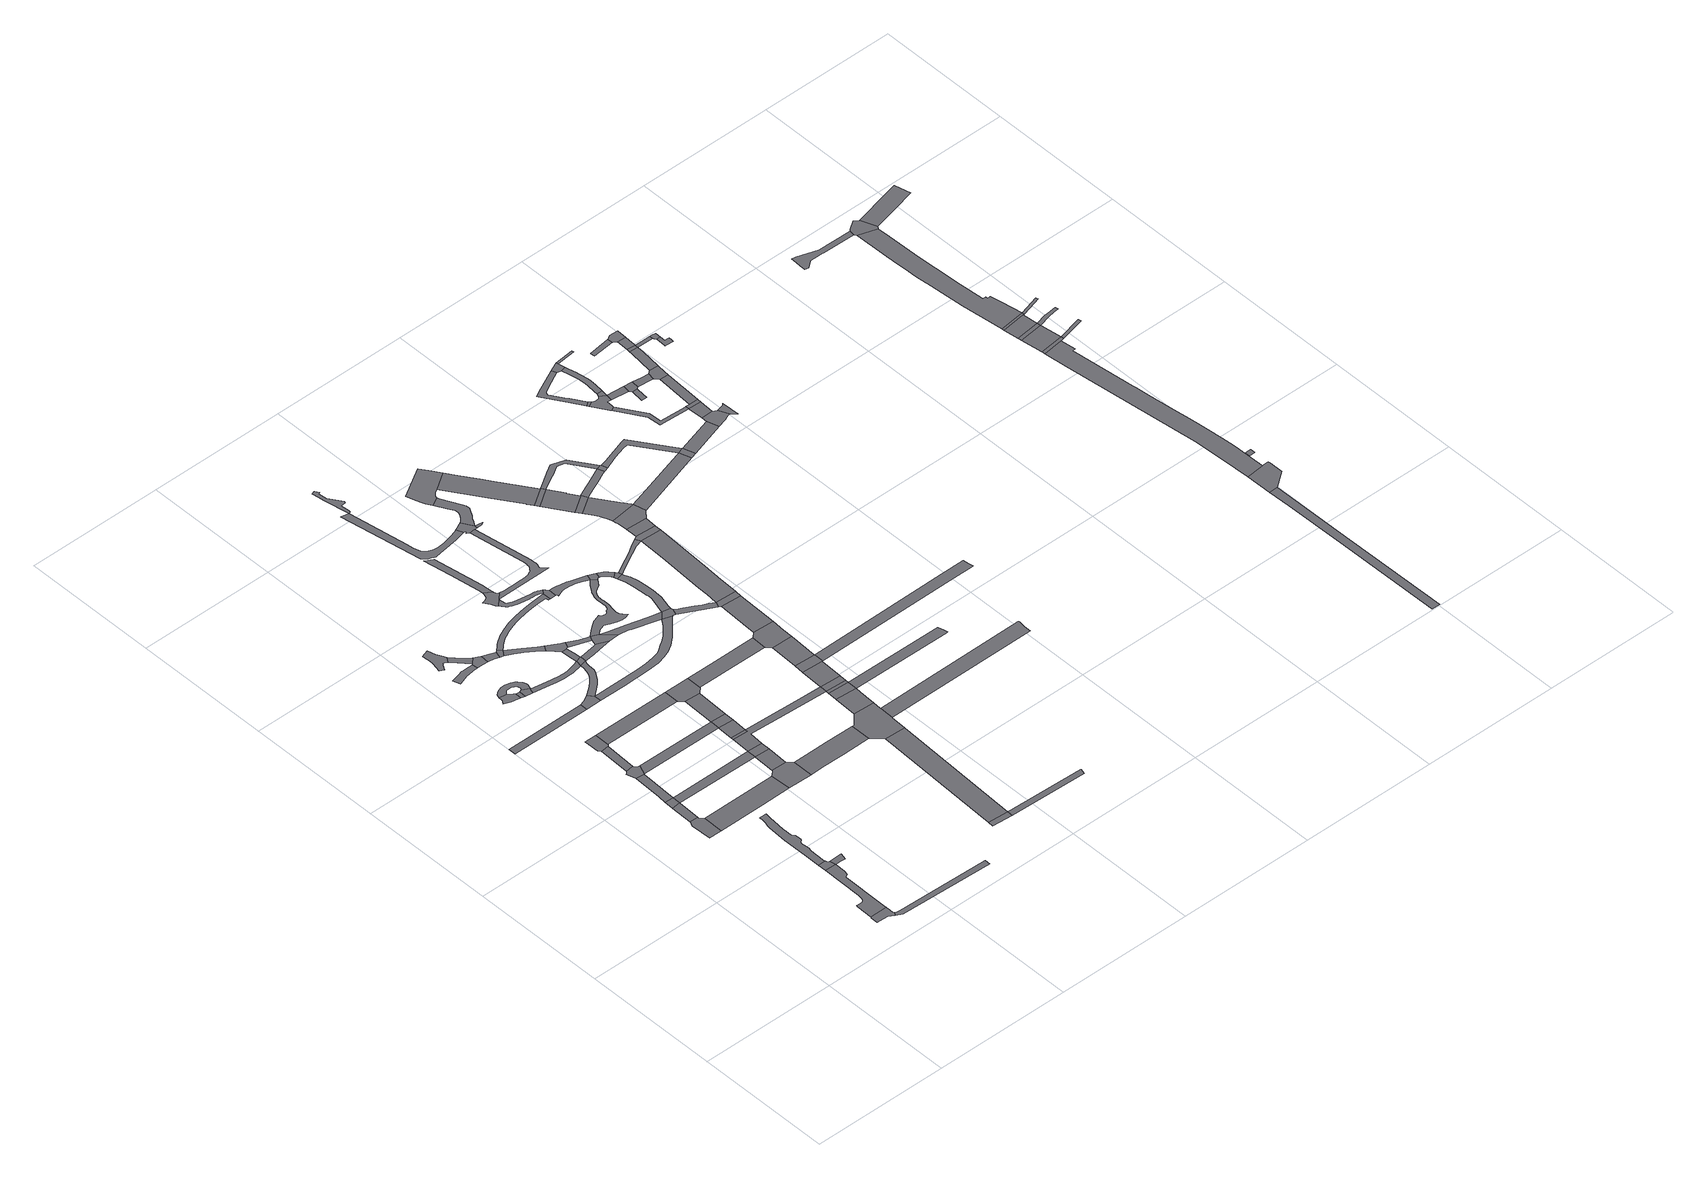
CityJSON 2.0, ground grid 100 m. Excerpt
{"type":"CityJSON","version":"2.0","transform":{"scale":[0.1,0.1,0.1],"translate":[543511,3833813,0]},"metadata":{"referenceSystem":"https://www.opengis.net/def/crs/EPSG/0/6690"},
"CityObjects":{
"road1":{"type":"Road","geometry":[{"type":"MultiSurface","lod":"1","boundaries":[[[0,1,2,3,4,5,6,7,8]]]}]},
"road2":{"type":"Road","attributes":{"RoadStructureAttribute.sectionType":"1"},"geometry":[{"type":"MultiSurface","lod":"1","boundaries":[[[9,10,11,12,13,14,15,16,17,18,0,8,19,20,21,22,23,24]]]}]},
"road3":{"type":"Road","geometry":[{"type":"MultiSurface","lod":"1","boundaries":[[[25,26,27,28,29,30,31,32,33,34,35]]]}]},
"road4":{"type":"Road","attributes":{"RoadStructureAttribute.sectionType":"1"},"geometry":[{"type":"MultiSurface","lod":"1","boundaries":[[[36,37,25,35]]]}]},
"road5":{"type":"Road","geometry":[{"type":"MultiSurface","lod":"1","boundaries":[[[38,37,36,39]]]}]},
"road6":{"type":"Road","geometry":[{"type":"MultiSurface","lod":"1","boundaries":[[[40,9,24,41,42,43]]]}]},
"road7":{"type":"Road","attributes":{"RoadStructureAttribute.sectionType":"1"},"geometry":[{"type":"MultiSurface","lod":"1","boundaries":[[[44,45,38,39,46]]]}]},
"road8":{"type":"Road","geometry":[{"type":"MultiSurface","lod":"1","boundaries":[[[47,48,49,41,24]]]}]},
"road9":{"type":"Road","attributes":{"RoadStructureAttribute.sectionType":"1"},"geometry":[{"type":"MultiSurface","lod":"1","boundaries":[[[50,51,52,53,54,55,56,57,58,59,60,61,62,63,64,65,66,67,68,69,70,71,72,73,40,43]]]}]},
"road10":{"type":"Road","geometry":[{"type":"MultiSurface","lod":"1","boundaries":[[[74,75,76,77,78,79,80,81,44,46,82,83]]]}]},
"road11":{"type":"Road","attributes":{"RoadStructureAttribute.sectionType":"1"},"geometry":[{"type":"MultiSurface","lod":"1","boundaries":[[[84,85,78,77]]]}]},
"road12":{"type":"Road","attributes":{"RoadStructureAttribute.sectionType":"1"},"geometry":[{"type":"MultiSurface","lod":"1","boundaries":[[[86,87,88,89,90,5,4]]]}]},
"road13":{"type":"Road","attributes":{"RoadStructureAttribute.sectionType":"1"},"geometry":[{"type":"MultiSurface","lod":"1","boundaries":[[[91,92,93,94,95]]]}]},
"road14":{"type":"Road","geometry":[{"type":"MultiSurface","lod":"1","boundaries":[[[96,97,98,85,84,99,100,101]]]}]},
"road15":{"type":"Road","attributes":{"RoadStructureAttribute.sectionType":"1"},"geometry":[{"type":"MultiSurface","lod":"1","boundaries":[[[31,30,102,103,104]]]}]},
"road16":{"type":"Road","geometry":[{"type":"MultiSurface","lod":"1","boundaries":[[[105,106,107,108,109,110,111,112,113,114,115,116,117,118]]]}]},
"road17":{"type":"Road","attributes":{"RoadStructureAttribute.sectionType":"1"},"geometry":[{"type":"MultiSurface","lod":"1","boundaries":[[[39,36,119,120]]]}]},
"road18":{"type":"Road","attributes":{"RoadStructureAttribute.sectionType":"1"},"geometry":[{"type":"MultiSurface","lod":"1","boundaries":[[[121,122,123,124,125,126,127,128,129,130,131,132,133]]]}]},
"road19":{"type":"Road","attributes":{"RoadStructureAttribute.sectionType":"1"},"geometry":[{"type":"MultiSurface","lod":"1","boundaries":[[[134,113,112,135,136]]]}]},
"road20":{"type":"Road","attributes":{"RoadStructureAttribute.sectionType":"1"},"geometry":[{"type":"MultiSurface","lod":"1","boundaries":[[[137,138,139,140,141,142,143,144,145,146,147,148,149,105,118,150,151,152,153,154,155,156,157,158,159,160]]]}]},
"road21":{"type":"Road","geometry":[{"type":"MultiSurface","lod":"1","boundaries":[[[161,162,163,164,165,166,167,168,169,170,171,172,173,174,175,176,177,178,179]]]}]},
"road22":{"type":"Road","geometry":[{"type":"MultiSurface","lod":"1","boundaries":[[[159,136,135,180,181,160]]]}]},
"road23":{"type":"Road","attributes":{"RoadStructureAttribute.sectionType":"1"},"geometry":[{"type":"MultiSurface","lod":"1","boundaries":[[[83,82,182,183]]]}]},
"road24":{"type":"Road","attributes":{"RoadStructureAttribute.sectionType":"1"},"geometry":[{"type":"MultiSurface","lod":"1","boundaries":[[[184,185,186,179,178,187,188,189,190,191,192]]]}]},
"road25":{"type":"Road","geometry":[{"type":"MultiSurface","lod":"1","boundaries":[[[192,191,193,133,132,194,195,196]]]}]},
"road26":{"type":"Road","geometry":[{"type":"MultiSurface","lod":"1","boundaries":[[[197,198,95,94,199,200]]]}]},
"road27":{"type":"Road","attributes":{"RoadStructureAttribute.sectionType":"1"},"geometry":[{"type":"MultiSurface","lod":"1","boundaries":[[[101,100,201,202]]]}]},
"road28":{"type":"Road","attributes":{"RoadStructureAttribute.sectionType":"1"},"geometry":[{"type":"MultiSurface","lod":"1","boundaries":[[[203,196,195,204,205,206]]]}]},
"road29":{"type":"Road","geometry":[{"type":"MultiSurface","lod":"1","boundaries":[[[207,208,209,104,103,210,211,212,213,214]]]}]},
"road30":{"type":"Road","attributes":{"RoadStructureAttribute.sectionType":"1"},"geometry":[{"type":"MultiSurface","lod":"1","boundaries":[[[215,216,217,218,219,220,221,181,180,222,223,224,225,226,227,228,229]]]}]},
"road31":{"type":"Road","geometry":[{"type":"MultiSurface","lod":"1","boundaries":[[[230,206,205,231,232]]]}]},
"road32":{"type":"Road","attributes":{"RoadStructureAttribute.sectionType":"1"},"geometry":[{"type":"MultiSurface","lod":"1","boundaries":[[[119,233,207,214,234]]]}]},
"road33":{"type":"Road","geometry":[{"type":"MultiSurface","lod":"1","boundaries":[[[120,119,234,235]]]}]},
"road34":{"type":"Road","attributes":{"RoadStructureAttribute.sectionType":"1"},"geometry":[{"type":"MultiSurface","lod":"1","boundaries":[[[236,237,238,239,240,241,242,243,244,228,245,246,247,248,249,250,197,200]]]}]},
"road35":{"type":"Road","attributes":{"RoadStructureAttribute.sectionType":"1"},"geometry":[{"type":"MultiSurface","lod":"1","boundaries":[[[251,252,232,231,253,254,255,256,257,258]]]}]},
"road36":{"type":"Road","geometry":[{"type":"MultiSurface","lod":"1","boundaries":[[[259,260,261,262]]]}]},
"road37":{"type":"Road","attributes":{"RoadStructureAttribute.sectionType":"1"},"geometry":[{"type":"MultiSurface","lod":"1","boundaries":[[[182,263,259,262,264]]]}]},
"road38":{"type":"Road","geometry":[{"type":"MultiSurface","lod":"1","boundaries":[[[183,182,264,265]]]}]},
"road39":{"type":"Road","geometry":[{"type":"MultiSurface","lod":"1","boundaries":[[[266,229,228,244]]]}]},
"road40":{"type":"Road","attributes":{"RoadStructureAttribute.sectionType":"1"},"geometry":[{"type":"MultiSurface","lod":"1","boundaries":[[[267,268,269,270,271,229,266]]]}]},
"road41":{"type":"Road","attributes":{"RoadStructureAttribute.sectionType":"1"},"geometry":[{"type":"MultiSurface","lod":"1","boundaries":[[[272,273,183,265,274]]]}]},
"road42":{"type":"Road","geometry":[{"type":"MultiSurface","lod":"1","boundaries":[[[275,258,257,276,270,269,277,278,279]]]}]},
"road43":{"type":"Road","geometry":[{"type":"MultiSurface","lod":"1","boundaries":[[[280,281,282,283]]]}]},
"road44":{"type":"Road","attributes":{"RoadStructureAttribute.sectionType":"1"},"geometry":[{"type":"MultiSurface","lod":"1","boundaries":[[[284,285,211,210,286,287,288,289]]]}]},
"road45":{"type":"Road","geometry":[{"type":"MultiSurface","lod":"1","boundaries":[[[202,201,290,291,272,274,292,293,294,295]]]}]},
"road46":{"type":"Road","attributes":{"RoadStructureAttribute.sectionType":"1"},"geometry":[{"type":"MultiSurface","lod":"1","boundaries":[[[296,297,298,299,300,301,302,303,304,305,306,307,308,309,310,311,230,232,312,313,314,315,316,317,318,319,320,321,322,323,324,325,326,327,328,329]]]}]},
"road47":{"type":"Road","attributes":{"RoadStructureAttribute.sectionType":"1"},"geometry":[{"type":"MultiSurface","lod":"1","boundaries":[[[330,331,332,333,266,244,334,335,336]]]}]},
"road48":{"type":"Road","attributes":{"RoadStructureAttribute.sectionType":"1"},"geometry":[{"type":"MultiSurface","lod":"1","boundaries":[[[337,338,279,278,339,340]]]}]},
"road49":{"type":"Road","attributes":{"RoadStructureAttribute.sectionType":"1"},"geometry":[{"type":"MultiSurface","lod":"1","boundaries":[[[341,262,261,260,342,120,235,343,344,345,346]]]}]},
"road50":{"type":"Road","attributes":{"RoadStructureAttribute.sectionType":"1"},"geometry":[{"type":"MultiSurface","lod":"1","boundaries":[[[347,348,349,350,351,352,353,354,355,356,357,358,200,199,359,360,361,362,363,364,365,366,367,368,369]]]}]},
"road51":{"type":"Road","geometry":[{"type":"MultiSurface","lod":"1","boundaries":[[[370,371,372,373,374,375,376,377,378,379,380,381,382,383,384,385,386,387]]]}]},
"road52":{"type":"Road","attributes":{"RoadStructureAttribute.sectionType":"1"},"geometry":[{"type":"MultiSurface","lod":"1","boundaries":[[[388,280,283,389]]]}]},
"road53":{"type":"Road","geometry":[{"type":"MultiSurface","lod":"1","boundaries":[[[340,339,390,330,336,391,392]]]}]},
"road54":{"type":"Road","attributes":{"RoadStructureAttribute.sectionType":"1"},"geometry":[{"type":"MultiSurface","lod":"1","boundaries":[[[393,394,395,396,397,398,399,400,401,402,370,387]]]}]},
"road55":{"type":"Road","attributes":{"RoadStructureAttribute.sectionType":"1"},"geometry":[{"type":"MultiSurface","lod":"1","boundaries":[[[403,404,405,406,407,408,409,410,411,412,413,414,415,416,417,380,379,418,419,420,421,422,423,424,425,426,427,428,429,430,431,432,296,433]]]}]},
"road56":{"type":"Road","geometry":[{"type":"MultiSurface","lod":"1","boundaries":[[[434,435,436,433,296,329,437,438]]]}]},
"road57":{"type":"Road","geometry":[{"type":"MultiSurface","lod":"1","boundaries":[[[439,440,289,288,441,388,389,442,443,444,445,446]]]}]},
"road58":{"type":"Road","attributes":{"RoadStructureAttribute.sectionType":"1"},"geometry":[{"type":"MultiSurface","lod":"1","boundaries":[[[447,448,449,450,283,282]]]}]},
"road59":{"type":"Road","attributes":{"RoadStructureAttribute.sectionType":"1"},"geometry":[{"type":"MultiSurface","lod":"1","boundaries":[[[451,452,453,454,455,392,391,456,457,458,459,347,460]]]}]},
"road60":{"type":"Road","attributes":{"RoadStructureAttribute.sectionType":"1"},"geometry":[{"type":"MultiSurface","lod":"1","boundaries":[[[461,295,294,462,463,464,465]]]}]},
"road61":{"type":"Road","attributes":{"RoadStructureAttribute.sectionType":"1"},"geometry":[{"type":"MultiSurface","lod":"1","boundaries":[[[466,467,468,469,470,471,472,473,474,475,476,477,478,479,480,481,482,483,484,485,486,487,488,489,490,491,492,493,494,495,496,497,498,499,500,501,502,503,504,505,506,340,392,507,508,509,510,511,512,513,514,515,516,517,518,519,520,521,522,523,524,525,526,527,528,529,530,531,532,533,534,535,536,537]]]}]},
"road62":{"type":"Road","geometry":[{"type":"MultiSurface","lod":"1","boundaries":[[[538,539,540,541,542,543,544,545,546,547,548,549,550,551]]]}]},
"road63":{"type":"Road","attributes":{"RoadStructureAttribute.sectionType":"1"},"geometry":[{"type":"MultiSurface","lod":"1","boundaries":[[[552,553,554,555,556,557,558,559,560,561,562,563,542,564,565,566,567,568,569,570,571,572,573,574]]]}]},
"road64":{"type":"Road","attributes":{"RoadStructureAttribute.sectionType":"1"},"geometry":[{"type":"MultiSurface","lod":"1","boundaries":[[[575,576,577,578,579,580,581,582,583,584,585,586,587,588,589,590,591,592,593,594,595,596,597,598,599,600,601,602,603,381,380]]]}]},
"road65":{"type":"Road","attributes":{"RoadStructureAttribute.sectionType":"1"},"geometry":[{"type":"MultiSurface","lod":"1","boundaries":[[[604,439,446,605,606,607]]]}]},
"road66":{"type":"Road","attributes":{"RoadStructureAttribute.sectionType":"1"},"geometry":[{"type":"MultiSurface","lod":"1","boundaries":[[[608,609,610,611,612,613,614,615,438,437,616,617,618,619,620,621,622,623,624,625,626,627,628,466,629]]]}]},
"road67":{"type":"Road","geometry":[{"type":"MultiSurface","lod":"1","boundaries":[[[630,604,607,631]]]}]},
"road68":{"type":"Road","attributes":{"RoadStructureAttribute.sectionType":"1"},"geometry":[{"type":"MultiSurface","lod":"1","boundaries":[[[345,630,631,632,633]]]}]},
"road69":{"type":"Road","geometry":[{"type":"MultiSurface","lod":"1","boundaries":[[[346,345,633,634]]]}]},
"road70":{"type":"Road","geometry":[{"type":"MultiSurface","lod":"1","boundaries":[[[460,347,369,635,636,637,638,639]]]}]},
"road71":{"type":"Road","attributes":{"RoadStructureAttribute.sectionType":"1"},"geometry":[{"type":"MultiSurface","lod":"1","boundaries":[[[640,346,634,641]]]}]},
"road72":{"type":"Road","geometry":[{"type":"MultiSurface","lod":"1","boundaries":[[[642,643,644,574,573,645,646,584,583,647,648]]]}]},
"road73":{"type":"Road","geometry":[{"type":"MultiSurface","lod":"1","boundaries":[[[649,640,641,650,651]]]}]},
"road74":{"type":"Road","geometry":[{"type":"MultiSurface","lod":"1","boundaries":[[[652,653,629,466,537,654,655,656,657]]]}]},
"road75":{"type":"Road","attributes":{"RoadStructureAttribute.sectionType":"1"},"geometry":[{"type":"MultiSurface","lod":"1","boundaries":[[[658,659,660,661,662,663,664,665,666,667,668,669,670,671,460,639]]]}]},
"road76":{"type":"Road","attributes":{"RoadStructureAttribute.sectionType":"1"},"geometry":[{"type":"MultiSurface","lod":"1","boundaries":[[[672,649,651,673,674,675]]]}]},
"road77":{"type":"Road","geometry":[{"type":"MultiSurface","lod":"1","boundaries":[[[676,677,648,647]]]}]},
"road78":{"type":"Road","attributes":{"RoadStructureAttribute.sectionType":"1"},"geometry":[{"type":"MultiSurface","lod":"1","boundaries":[[[678,679,680,681,682,683,684,657,656,685,686,687,688,689,690,691,692]]]}]},
"road79":{"type":"Road","attributes":{"RoadStructureAttribute.sectionType":"1"},"geometry":[{"type":"MultiSurface","lod":"1","boundaries":[[[693,694,695,696,697,638,637,698,699]]]}]},
"road80":{"type":"Road","attributes":{"RoadStructureAttribute.sectionType":"1"},"geometry":[{"type":"MultiSurface","lod":"1","boundaries":[[[700,701,702,703,704,705,706,707,708,709,710,711,712,713,714,715,716,717,642,648]]]}]},
"road81":{"type":"Road","geometry":[{"type":"MultiSurface","lod":"1","boundaries":[[[718,692,691,666,665,719]]]}]},
"road82":{"type":"Road","geometry":[{"type":"MultiSurface","lod":"1","boundaries":[[[720,721,465,464,672,675,722,723]]]}]},
"road83":{"type":"Road","geometry":[{"type":"MultiSurface","lod":"1","boundaries":[[[724,725,726,727,728,710,709,729,730,731,732,733,734,735]]]}]},
"road84":{"type":"Road","attributes":{"RoadStructureAttribute.sectionType":"1"},"geometry":[{"type":"MultiSurface","lod":"1","boundaries":[[[736,737,720,723,738]]]}]},
"road85":{"type":"Road","geometry":[{"type":"MultiSurface","lod":"1","boundaries":[[[699,698,736,738,739]]]}]},
"road86":{"type":"Road","attributes":{"RoadStructureAttribute.sectionType":"1"},"geometry":[{"type":"MultiSurface","lod":"1","boundaries":[[[740,741,742,743,744,719,665,745,746,747,748,749]]]}]},
"road87":{"type":"Road","attributes":{"RoadStructureAttribute.sectionType":"1"},"geometry":[{"type":"MultiSurface","lod":"1","boundaries":[[[750,751,752,753,631,607]]]}]},
"road88":{"type":"Road","attributes":{"RoadStructureAttribute.sectionType":"1"},"geometry":[{"type":"MultiSurface","lod":"1","boundaries":[[[754,755,756,757,758,733,732,759,760,761,762,763]]]}]},
"road89":{"type":"Road","attributes":{"RoadStructureAttribute.sectionType":"1"},"geometry":[{"type":"MultiSurface","lod":"1","boundaries":[[[749,764,765,766,699,739,767,768,769,770,771]]]}]},
"road90":{"type":"Road","attributes":{"RoadStructureAttribute.sectionType":"1"},"geometry":[{"type":"MultiSurface","lod":"1","boundaries":[[[772,773,774,775,776,444,443]]]}]},
"road91":{"type":"Road","geometry":[{"type":"MultiSurface","lod":"1","boundaries":[[[777,778,763,762,779,780]]]}]},
"road92":{"type":"Road","attributes":{"RoadStructureAttribute.sectionType":"1"},"geometry":[{"type":"MultiSurface","lod":"1","boundaries":[[[781,782,783,784,785,780,779,786,787]]]}]},
"road93":{"type":"Road","geometry":[{"type":"MultiSurface","lod":"1","boundaries":[[[788,740,749,771,789]]]}]},
"road94":{"type":"Road","geometry":[{"type":"MultiSurface","lod":"1","boundaries":[[[790,787,786,791,792]]]}]},
"road95":{"type":"Road","attributes":{"RoadStructureAttribute.sectionType":"1"},"geometry":[{"type":"MultiSurface","lod":"1","boundaries":[[[793,788,789,794]]]}]},
"road96":{"type":"Road","attributes":{"RoadStructureAttribute.sectionType":"1"},"geometry":[{"type":"MultiSurface","lod":"1","boundaries":[[[795,796,797,798,792,791,799,800,801,802,803,804,805]]]}]},
"road97":{"type":"Road","geometry":[{"type":"MultiSurface","lod":"1","boundaries":[[[805,804,806,807,808,793,794,809,810]]]}]},
"road98":{"type":"Road","attributes":{"RoadStructureAttribute.sectionType":"1"},"geometry":[{"type":"MultiSurface","lod":"1","boundaries":[[[811,812,813,814,815,816,651,650]]]}]},
"road99":{"type":"Road","attributes":{"RoadStructureAttribute.sectionType":"1"},"geometry":[{"type":"MultiSurface","lod":"1","boundaries":[[[817,818,819,820,821,777,780,822,823,824,825,826,827,828]]]}]},
"road100":{"type":"Road","attributes":{"RoadStructureAttribute.sectionType":"1"},"geometry":[{"type":"MultiSurface","lod":"1","boundaries":[[[827,829,830,831,790,792,832,833,834,835,836]]]}]},
"road101":{"type":"Road","geometry":[{"type":"MultiSurface","lod":"1","boundaries":[[[828,827,836,837,838]]]}]},
"road102":{"type":"Road","attributes":{"RoadStructureAttribute.sectionType":"1"},"geometry":[{"type":"MultiSurface","lod":"1","boundaries":[[[839,840,841,805,810,842]]]}]},
"road103":{"type":"Road","attributes":{"RoadStructureAttribute.sectionType":"1"},"geometry":[{"type":"MultiSurface","lod":"1","boundaries":[[[843,844,845,846,847,838,837,848,849,850,851,852,853,854,839,855]]]}]},
"road104":{"type":"Road","geometry":[{"type":"MultiSurface","lod":"1","boundaries":[[[855,839,842,856,857]]]}]},
"road105":{"type":"Road","attributes":{"RoadStructureAttribute.sectionType":"1"},"geometry":[{"type":"MultiSurface","lod":"1","boundaries":[[[858,859,860,861,862,863,864,865,866,867,868,869,870,871,872,873,874,875,876]]]}]},
"road106":{"type":"Road","attributes":{"RoadStructureAttribute.sectionType":"1"},"geometry":[{"type":"MultiSurface","lod":"1","boundaries":[[[877,867,866,878,879]]]}]},
"road107":{"type":"Road","geometry":[{"type":"MultiSurface","lod":"1","boundaries":[[[880,881,882,883,884,885,886,879,878,887,888,889,890,891,892,893,894]]]}]},
"road108":{"type":"Road","attributes":{"RoadStructureAttribute.sectionType":"1"},"geometry":[{"type":"MultiSurface","lod":"1","boundaries":[[[895,857,856,896]]]}]},
"road109":{"type":"Road","geometry":[{"type":"MultiSurface","lod":"1","boundaries":[[[897,898,880,894]]]}]},
"road110":{"type":"Road","attributes":{"RoadStructureAttribute.sectionType":"1"},"geometry":[{"type":"MultiSurface","lod":"1","boundaries":[[[899,900,901,889,888,902,903,904,905]]]}]},
"road111":{"type":"Road","attributes":{"RoadStructureAttribute.sectionType":"1"},"geometry":[{"type":"MultiSurface","lod":"1","boundaries":[[[906,907,908,909,910,911,912,913,914,915,916,917,918,919,920,921,922,923,924,925,926,927,928,929,898,897]]]}]},
"road112":{"type":"Road","attributes":{"RoadStructureAttribute.sectionType":"1"},"geometry":[{"type":"MultiSurface","lod":"1","boundaries":[[[894,893,930,931]]]}]},
"road113":{"type":"Road","geometry":[{"type":"MultiSurface","lod":"1","boundaries":[[[932,933,858,876,934,935,918,917,936]]]}]},
"road114":{"type":"Road","geometry":[{"type":"MultiSurface","lod":"1","boundaries":[[[937,938,939,940,941,942,943]]]}]},
"road115":{"type":"Road","geometry":[{"type":"MultiSurface","lod":"1","boundaries":[[[931,930,943,942,944,945]]]}]},
"road116":{"type":"Road","geometry":[{"type":"MultiSurface","lod":"1","boundaries":[[[946,947,948,932,936]]]}]},
"road117":{"type":"Road","geometry":[{"type":"MultiSurface","lod":"1","boundaries":[[[949,950,951,895,896,952,953,954,955,956]]]}]},
"road118":{"type":"Road","attributes":{"RoadStructureAttribute.sectionType":"1"},"geometry":[{"type":"MultiSurface","lod":"1","boundaries":[[[904,951,950,957]]]}]},
"road119":{"type":"Road","geometry":[{"type":"MultiSurface","lod":"1","boundaries":[[[905,904,957,958,959]]]}]},
"road120":{"type":"Road","attributes":{"RoadStructureAttribute.sectionType":"1"},"geometry":[{"type":"MultiSurface","lod":"1","boundaries":[[[960,945,944,961,962]]]}]},
"road121":{"type":"Road","geometry":[{"type":"MultiSurface","lod":"1","boundaries":[[[963,964,965,966,967,968,969,970,956,955]]]}]},
"road122":{"type":"Road","attributes":{"RoadStructureAttribute.sectionType":"1"},"geometry":[{"type":"MultiSurface","lod":"1","boundaries":[[[971,972,959,958,973]]]}]},
"road123":{"type":"Road","geometry":[{"type":"MultiSurface","lod":"1","boundaries":[[[974,962,961,975,976,971,973,977,978]]]}]},
"road124":{"type":"Road","geometry":[{"type":"MultiSurface","lod":"1","boundaries":[[[979,980,981,982,983]]]}]},
"road125":{"type":"Road","attributes":{"RoadStructureAttribute.sectionType":"1"},"geometry":[{"type":"MultiSurface","lod":"1","boundaries":[[[984,985,974,978,986,987]]]}]},
"road126":{"type":"Road","geometry":[{"type":"MultiSurface","lod":"1","boundaries":[[[988,984,987,989]]]}]},
"road127":{"type":"Road","attributes":{"RoadStructureAttribute.sectionType":"1"},"geometry":[{"type":"MultiSurface","lod":"1","boundaries":[[[990,988,989,991,992]]]}]},
"road128":{"type":"Road","geometry":[{"type":"MultiSurface","lod":"1","boundaries":[[[993,994,995,979,983,996,997,990,992,998]]]}]},
"road129":{"type":"Road","attributes":{"RoadStructureAttribute.sectionType":"1"},"geometry":[{"type":"MultiSurface","lod":"1","boundaries":[[[989,987,999,1000]]]}]},
"road130":{"type":"Road","geometry":[{"type":"MultiSurface","lod":"1","boundaries":[[[1000,999,1001,1002,1003,1004,1005,1006]]]}]},
"road131":{"type":"Road","geometry":[{"type":"MultiSurface","lod":"1","boundaries":[[[1003,1007,1008,1009,1010,1011,1012,1013,1004]]]}]},
"road132":{"type":"Road","attributes":{"RoadStructureAttribute.sectionType":"1"},"geometry":[{"type":"MultiSurface","lod":"1","boundaries":[[[1014,1015,1016,1017,1018,1019,1020]]]}]},
"road133":{"type":"Road","geometry":[{"type":"MultiSurface","lod":"1","boundaries":[[[1021,1022,1023,1024,1025,1026,1016,1015]]]}]},
"road134":{"type":"Road","geometry":[{"type":"MultiSurface","lod":"1","boundaries":[[[1027,1028,1029,1030,1031]]]}]},
"road135":{"type":"Road","attributes":{"RoadStructureAttribute.sectionType":"1"},"geometry":[{"type":"MultiSurface","lod":"1","boundaries":[[[1032,1033,1034,1035,1036,1037,1038,1039,1040,1041,1042,1026,1025,1043,1044,1045,1046,1047,1048,1049]]]}]},
"road136":{"type":"Road","geometry":[{"type":"MultiSurface","lod":"1","boundaries":[[[1050,1051,1039,1038,1052]]]}]},
"road137":{"type":"Road","attributes":{"RoadStructureAttribute.sectionType":"1"},"geometry":[{"type":"MultiSurface","lod":"1","boundaries":[[[1053,1054,1051,1050]]]}]},
"road138":{"type":"Road","geometry":[{"type":"MultiSurface","lod":"1","boundaries":[[[1055,1056,1054,1053]]]}]},
"road139":{"type":"Road","attributes":{"RoadStructureAttribute.sectionType":"1"},"geometry":[{"type":"MultiSurface","lod":"1","boundaries":[[[1057,1058,1059,1060,1061,1062,1063,1064,1065,1066,1067,1068,1069,1070,1071]]]}]},
"road140":{"type":"Road","attributes":{"RoadStructureAttribute.sectionType":"1"},"geometry":[{"type":"MultiSurface","lod":"1","boundaries":[[[1072,1073,1056,1055]]]}]},
"road141":{"type":"Road","geometry":[{"type":"MultiSurface","lod":"1","boundaries":[[[1074,1075,1073,1072,1076]]]}]},
"road142":{"type":"Road","attributes":{"RoadStructureAttribute.sectionType":"1"},"geometry":[{"type":"MultiSurface","lod":"1","boundaries":[[[1077,1050,1052,1078]]]}]},
"road143":{"type":"Road","attributes":{"RoadStructureAttribute.sectionType":"1"},"geometry":[{"type":"MultiSurface","lod":"1","boundaries":[[[1079,1080,1081,1082,1083,1084,1085,1086,1087,1088,1089,1075,1074,1090,1091,1092,1093,1094,1095,1096,1097,1098,1099,1100]]]}]},
"road144":{"type":"Road","attributes":{"RoadStructureAttribute.sectionType":"1"},"geometry":[{"type":"MultiSurface","lod":"1","boundaries":[[[1101,1102,1103,1055,1053,1104,1105,1106,1107]]]}]},
"road145":{"type":"Road","attributes":{"RoadStructureAttribute.sectionType":"1"},"geometry":[{"type":"MultiSurface","lod":"1","boundaries":[[[1108,1074,1076,1109,1110]]]}]},
"road146":{"type":"Road","geometry":[{"type":"MultiSurface","lod":"1","boundaries":[[[1111,1112,1113,1071,1070,1114,1079,1100,1115,1116]]]}]},
"road147":{"type":"Road","attributes":{"RoadStructureAttribute.sectionType":"1"},"geometry":[{"type":"MultiSurface","lod":"1","boundaries":[[[1117,1118,1116,1115,1119,1120,1121]]]}]}
},
"vertices":[
[602,278,0],[597,273,0],[596,216,0],[680,214,0],[719,192,0],[732,215,0],[727,227,0],[727,247,0],[726,280,0],
[680,768,0],[677,472,0],[675,449,0],[670,434,0],[663,421,0],[650,409,0],[610,411,0],[608,413,0],[603,406,0],[601,286,0],[726,330,0],[730,641,0],[732,646,0],[753,655,0],[762,692,0],[762,767,0],
[373,1641,0],[371,1636,0],[367,1627,0],[358,1606,0],[361,1456,0],[455,1456,0],[457,1606,0],[449,1614,0],[439,1623,0],[433,1629,0],[433,1639,0],
[439,1809,0],[376,1803,0],
[378,1871,0],[441,1869,0],
[681,833,0],[753,812,0],[741,817,0],[734,833,0],
[393,2146,0],[385,1931,0],[453,2141,0],
[807,768,0],[839,766,0],[849,813,0],
[733,838,0],[735,956,0],[740,986,0],[736,1047,0],[741,1057,0],[754,1067,0],[759,1077,0],[758,1125,0],[740,1137,0],[740,1217,0],[749,1305,0],[751,1337,0],[757,1383,0],[706,1383,0],[706,1359,0],[703,1342,0],[701,1324,0],[696,1312,0],[691,1299,0],[689,1276,0],[687,1249,0],[681,1134,0],[682,987,0],[682,956,0],
[469,2219,0],[464,2222,0],[457,2229,0],[452,2239,0],[395,2231,0],[384,2221,0],[382,2219,0],[375,2213,0],[456,2144,0],[485,2212,0],
[465,2471,0],[405,2466,0],
[763,167,0],[1448,142,0],[1449,183,0],[772,203,0],[747,205,0],
[6,2857,0],[6,2803,0],[309,2802,0],[591,2803,0],[591,2853,0],
[389,2595,0],[389,2485,0],[394,2479,0],[472,2482,0],[474,2485,0],[474,2594,0],
[797,1457,0],[1016,1457,0],[1008,1606,0],
[272,3232,0],[272,3217,0],[273,3211,0],[273,3209,0],[252,3176,0],[301,3160,0],[325,3154,0],[366,3145,0],[368,3193,0],[360,3199,0],[342,3213,0],[337,3218,0],[334,3220,0],[327,3227,0],
[1052,1802,0],[1054,1868,0],
[324,3560,0],[292,3559,0],[267,3559,0],[265,3559,0],[229,3549,0],[192,3541,0],[167,3536,0],[185,3481,0],[257,3509,0],[281,3511,0],[319,3515,0],[355,3518,0],[352,3560,0],
[386,3190,0],[396,3139,0],[398,3188,0],
[473,3184,0],[480,3201,0],[477,3221,0],[477,3223,0],[470,3239,0],[449,3266,0],[438,3273,0],[414,3286,0],[377,3293,0],[355,3293,0],[337,3292,0],[304,3280,0],[282,3262,0],[330,3237,0],[345,3253,0],[368,3255,0],[395,3251,0],[405,3245,0],[412,3241,0],[422,3228,0],[424,3223,0],[427,3213,0],[418,3198,0],[465,3169,0],
[267,3744,0],[249,3781,0],[234,3836,0],[184,3818,0],[184,3788,0],[185,3758,0],[182,3726,0],[176,3693,0],[168,3656,0],[198,3641,0],[206,3657,0],[208,3661,0],[220,3679,0],[222,3681,0],[228,3689,0],[238,3689,0],[248,3686,0],[258,3677,0],[283,3712,0],
[451,3129,0],[460,3164,0],
[1066,2140,0],[1067,2211,0],
[351,3637,0],[335,3656,0],[315,3677,0],[270,3667,0],[298,3633,0],[303,3627,0],[329,3600,0],[359,3568,0],[396,3603,0],
[359,3563,0],[382,3520,0],[437,3518,0],[441,3578,0],
[676,2893,0],[626,2865,0],[706,2803,0],[706,2854,0],
[1041,2483,0],[1041,2593,0],
[484,3564,0],[485,3509,0],[517,3498,0],[532,3544,0],
[1046,1643,0],[1046,1640,0],[1020,1616,0],[1193,1457,0],[1193,1607,0],[1188,1611,0],[1159,1639,0],[1156,1642,0],
[796,3145,0],[753,3134,0],[733,3129,0],[701,3129,0],[663,3131,0],[578,3145,0],[464,3163,0],[571,3110,0],[588,3105,0],[629,3100,0],[674,3096,0],[731,3096,0],[751,3097,0],[828,3112,0],[835,3155,0],
[547,3557,0],[545,3489,0],[572,3530,0],
[1052,1795,0],[1162,1797,0],
[1165,1864,0],
[753,2892,0],[788,2922,0],[817,2955,0],[837,2982,0],[852,3005,0],[862,3028,0],[866,3083,0],[871,3108,0],[878,3123,0],[829,3090,0],[821,3050,0],[812,3022,0],[797,2997,0],[762,2962,0],[723,2929,0],
[750,3412,0],[668,3466,0],[602,3463,0],[638,3441,0],[655,3431,0],[711,3391,0],[761,3352,0],[784,3392,0],
[1061,2026,0],[1060,2005,0],[1171,2001,0],[1172,2021,0],
[1066,2135,0],[1177,2135,0],
[1180,2207,0],
[880,3168,0],
[878,3180,0],[874,3224,0],[869,3280,0],[827,3277,0],[831,3224,0],
[1078,2451,0],[1069,2211,0],[1190,2446,0],
[876,3338,0],[799,3310,0],[869,3285,0],[879,3285,0],[899,3327,0],
[1693,418,0],[1691,378,0],[1841,371,0],[1843,410,0],
[1459,1607,0],[1292,1607,0],[1286,1457,0],[1460,1457,0],[1668,1458,0],[1667,1606,0],
[1047,2478,0],[1074,2454,0],[1194,2450,0],[1222,2478,0],[1227,2484,0],[1227,2592,0],
[1094,3734,0],[1005,3729,0],[968,3725,0],[921,3719,0],[890,3714,0],[830,3701,0],[787,3691,0],[765,3685,0],[733,3675,0],[697,3661,0],[679,3652,0],[654,3639,0],[630,3624,0],[615,3614,0],[586,3592,0],[572,3580,0],[596,3552,0],[609,3563,0],[636,3584,0],[650,3594,0],[672,3607,0],[696,3619,0],[712,3627,0],[745,3640,0],[775,3650,0],[796,3656,0],[838,3666,0],[897,3678,0],[927,3683,0],[972,3689,0],[1007,3692,0],[1079,3696,0],[1081,3674,0],[1094,3674,0],
[1020,3194,0],[1010,3187,0],[978,3184,0],[888,3168,0],[956,3131,0],[1045,3147,0],[1105,3155,0],
[1029,3269,0],[977,3289,0],[1027,3232,0],[1045,3264,0],
[1455,2008,0],[1055,1868,0],[1170,1969,0],[1455,1956,0],[1764,1942,0],[1766,1994,0],
[1466,3086,0],[1445,3053,0],[1434,3036,0],[1397,2998,0],[1370,2968,0],[1332,2937,0],[1303,2920,0],[1265,2892,0],[1248,2882,0],[1198,2869,0],[1133,2860,0],[1058,2855,0],[894,2803,0],[1099,2805,0],[1189,2811,0],[1251,2827,0],[1301,2847,0],[1351,2878,0],[1405,2923,0],[1445,2967,0],[1489,3014,0],[1521,3052,0],[1534,3062,0],
[832,3990,0],[830,3975,0],[825,3959,0],[818,3945,0],[805,3934,0],[793,3929,0],[773,3924,0],[801,3879,0],[810,3852,0],[823,3841,0],[863,3880,0],[905,3921,0],[896,3925,0],[893,3927,0],[888,3932,0],[886,3937,0],[883,3946,0],[882,3953,0],
[1739,1387,0],[1890,1380,0],
[1030,3224,0],[1178,3161,0],[1096,3241,0],
[880,3968,0],[878,3992,0],[877,3999,0],[874,4045,0],[818,4407,0],[798,4417,0],[783,4424,0],[763,4439,0],[795,4239,0],[827,4022,0],
[1106,3769,0],[1093,3775,0],[1086,3777,0],[1080,3779,0],[1068,3782,0],[1055,3785,0],[1049,3786,0],[1002,3792,0],[945,3801,0],[921,3806,0],[910,3808,0],[895,3813,0],[882,3819,0],[878,3822,0],[871,3827,0],[834,3823,0],[840,3815,0],[850,3803,0],[860,3795,0],[867,3791,0],[883,3783,0],[901,3777,0],[914,3774,0],[939,3769,0],[997,3760,0],[1016,3758,0],[1027,3757,0],[1052,3755,0],[1078,3750,0],[1086,3746,0],[1115,3764,0],
[1133,3745,0],[1127,3753,0],[1123,3757,0],[1140,3674,0],[1140,3734,0],
[1752,1679,0],[1682,1606,0],[1676,1449,0],[1896,1501,0],[1899,1501,0],[1902,1608,0],[1902,1615,0],[1905,1672,0],
[2415,351,0],[2421,370,0],[2427,389,0],[2422,389,0],
[1444,3150,0],[1418,3156,0],[1275,3194,0],[1160,3224,0],[1100,3240,0],[1210,3159,0],[1268,3149,0],[1275,3142,0],[1444,3093,0],[1510,3134,0],
[1449,2591,0],[1351,2483,0],[1450,2482,0],[1754,2480,0],[1759,2591,0],
[1387,3635,0],[1365,3611,0],[1354,3599,0],[1347,3589,0],[1333,3570,0],[1323,3554,0],[1318,3547,0],[1312,3534,0],[1308,3524,0],[1302,3504,0],[1297,3481,0],[1296,3470,0],[1296,3458,0],[1298,3434,0],[1298,3412,0],[1297,3401,0],[1294,3386,0],[1290,3377,0],[1286,3374,0],[1282,3370,0],[1272,3366,0],[1267,3359,0],[1265,3356,0],[1261,3352,0],[1254,3348,0],[1250,3347,0],[1246,3346,0],[1238,3347,0],[1232,3348,0],[1229,3349,0],[1222,3353,0],[1217,3357,0],[1209,3367,0],[1181,3359,0],[1167,3354,0],[1153,3348,0],[1147,3344,0],[1140,3340,0],[1126,3331,0],[1113,3322,0],[1088,3300,0],[1125,3264,0],[1137,3270,0],[1172,3283,0],[1184,3278,0],[1209,3266,0],[1254,3252,0],[1287,3242,0],[1319,3245,0],[1348,3253,0],[1325,3282,0],[1312,3302,0],[1308,3313,0],[1308,3327,0],[1314,3363,0],[1319,3390,0],[1321,3404,0],[1322,3416,0],[1321,3441,0],[1319,3465,0],[1320,3477,0],[1321,3487,0],[1323,3493,0],[1327,3506,0],[1335,3521,0],[1339,3528,0],[1347,3537,0],[1351,3540,0],[1360,3546,0],[1369,3552,0],[1388,3561,0],[1423,3607,0],
[696,5343,0],[671,5333,0],[679,5283,0],[685,5245,0],[717,5056,0],[732,5063,0],[734,5078,0],[726,5136,0],[763,5141,0],[768,5154,0],[707,5248,0],[702,5288,0],[702,5308,0],[713,5315,0],
[1077,4504,0],[1025,4489,0],[960,4473,0],[907,4470,0],[880,4473,0],[855,4480,0],[832,4492,0],[809,4514,0],[802,4537,0],[794,4562,0],[786,4617,0],[719,5051,0],[661,5068,0],[760,4466,0],[778,4449,0],[795,4434,0],[813,4429,0],[830,4422,0],[843,4417,0],[853,4420,0],[1033,4447,0],[1112,4463,0],[1091,4511,0],
[1164,3883,0],[1275,3883,0],[1237,3926,0],[1242,3946,0],[1243,3949,0],[1247,3970,0],[1247,3985,0],[1247,4008,0],[1179,4440,0],[1137,4433,0],[1199,4034,0],[1201,3999,0],[1199,3986,0],[1198,3979,0],[1195,3970,0],[1190,3960,0],[1185,3953,0],[1182,3950,0],[1175,3942,0],[1168,3936,0],[1162,3933,0],[1151,3927,0],[1138,3922,0],[1130,3920,0],[1112,3917,0],[1048,3916,0],[1015,3915,0],[967,3916,0],[944,3918,0],
[1759,1846,0],[1910,1797,0],[1912,1838,0],[1914,1838,0],
[1343,3694,0],[1294,3710,0],[1269,3717,0],[1240,3724,0],[1225,3727,0],[1203,3730,0],[1173,3733,0],[1152,3734,0],[1151,3674,0],[1152,3660,0],[1164,3667,0],[1196,3676,0],[1213,3679,0],[1226,3680,0],[1236,3680,0],[1254,3679,0],[1278,3675,0],[1293,3672,0],[1304,3669,0],[1324,3662,0],[1345,3654,0],[1400,3676,0],
[1763,1918,0],[1916,1911,0],
[1916,1915,0],[1917,1935,0],
[1919,1987,0],
[1539,3064,0],[1549,3065,0],[1559,3062,0],[1576,3105,0],[1573,3122,0],
[1774,2161,0],[1927,2154,0],
[1152,4540,0],[1139,4533,0],[1112,4520,0],[1127,4459,0],[1117,4449,0],[1199,4439,0],[1200,4463,0],
[1778,2233,0],[1929,2154,0],[1930,2226,0],
[1439,3662,0],[1428,3666,0],[1431,3617,0],[1439,3616,0],[1442,3615,0],[1453,3656,0],
[1575,3147,0],[1599,3235,0],[1604,3313,0],[1603,3367,0],[1595,3437,0],[1582,3492,0],[1569,3525,0],[1564,3542,0],[1514,3529,0],[1530,3472,0],[1540,3404,0],[1548,3301,0],[1549,3292,0],[1547,3257,0],
[1788,2446,0],[1930,2230,0],[1938,2391,0],[1940,2441,0],
[1237,4439,0],[1255,4451,0],
[1528,3599,0],[1515,3616,0],[1508,3623,0],[1501,3630,0],[1495,3634,0],[1483,3641,0],[1465,3650,0],[1450,3613,0],[1461,3609,0],[1470,3603,0],[1476,3599,0],[1486,3589,0],[1494,3579,0],[1507,3557,0],[1541,3583,0],
[1769,2997,0],[1737,3014,0],[1696,3039,0],[1631,3073,0],[1593,3092,0],[1791,2935,0],[1812,2974,0],
[1224,4503,0],[1234,4519,0],[1249,4539,0],[1274,4581,0],[1281,4596,0],[1283,4614,0],[1283,4626,0],[1275,4649,0],[1207,4783,0],[1202,4798,0],[1139,4764,0],[1183,4683,0],[1206,4643,0],[1208,4621,0],[1206,4606,0],[1196,4586,0],[1179,4563,0],[1164,4548,0],
[1550,3570,0],[1556,3567,0],
[1796,2623,0],[1763,2594,0],[1943,2521,0],[1948,2616,0],
[1290,5069,0],[1073,4937,0],[1088,4887,0],[1104,4835,0],[1116,4805,0],[1201,4811,0],[1209,4823,0],[1224,4841,0],[1251,4857,0],[1376,4940,0],[1337,4998,0],[1326,5014,0],
[1810,2924,0],[1809,2897,0],[1961,2917,0],
[1964,2967,0],
[1831,3720,0],[1777,3692,0],[1718,3654,0],[1661,3623,0],[1598,3590,0],[1609,3570,0],[1671,3603,0],[1728,3634,0],[1793,3667,0],[1850,3683,0],
[2652,1833,0],[2661,1833,0],[2653,1870,0],[2645,1906,0],
[1702,4450,0],[1541,4689,0],[1542,4691,0],[1515,4731,0],[1427,4864,0],[1429,4590,0],[1561,4393,0],[1562,4391,0],[1588,4351,0],[1713,4434,0],
[1840,3484,0],[1821,3139,0],[1817,3062,0],[1968,3064,0],[1970,3106,0],[1979,3261,0],[1987,3414,0],[2000,3675,0],
[3031,1504,0],[3035,1560,0],[3039,1605,0],[3039,1615,0],[3035,1615,0],
[1718,4436,0],[1716,4436,0],[1606,4325,0],[1734,4411,0],
[1850,4224,0],[1800,4300,0],[1801,4300,0],[1805,4303,0],[1737,4407,0],[1727,4142,0],[1851,4225,0],
[1853,3732,0],[2003,3724,0],
[1854,4226,0],[1752,4105,0],[1875,4186,0],
[1854,3818,0],[2008,3810,0],
[2025,3966,0],[1986,4023,0],[1887,4168,0],[1885,4171,0],[1796,4039,0],[1812,4012,0],[1825,3985,0],[1826,3983,0],[1836,3956,0],[1843,3929,0],[2033,3953,0],
[1848,3904,0],[1849,3895,0],[1853,3862,0],[2050,3863,0],[2055,3865,0],
[2984,2163,0],[3166,2163,0],[3171,2163,0],[3165,2201,0],[3160,2239,0],[2984,2238,0],
[2002,4520,0],[1911,4550,0],[1903,4553,0],[1838,4513,0],[1829,4507,0],[1842,4469,0],[1855,4476,0],[1876,4488,0],[1924,4518,0],[1976,4502,0],[2088,4335,0],[2121,4347,0],
[2086,4333,0],[2001,4294,0],[1939,4266,0],[1905,4198,0],[1955,4221,0],[2007,4244,0],[2081,4277,0],[2106,4286,0],
[2139,4298,0],[2126,4340,0],
[2546,4107,0],[2527,4102,0],[2172,3995,0],[2572,4020,0],
[2385,4417,0],[2363,4411,0],[2361,4410,0],[2359,4410,0],[2174,4354,0],[2187,4317,0],[2189,4318,0],[2236,4334,0],[2281,4349,0],[2333,4364,0],[2360,4369,0],[2365,4370,0],[2586,4126,0],
[2616,4033,0],[2590,4120,0],
[2475,5165,0],[2392,5124,0],[2320,5089,0],[2274,5066,0],[2254,5056,0],[2260,5045,0],[2350,4903,0],[2360,4887,0],[2421,4789,0],[2449,4813,0],[2387,4910,0],[2380,4921,0],[2314,5024,0],[2315,5028,0],[2321,5044,0],[2339,5054,0],[2359,5067,0],[2406,5091,0],[2490,5133,0],
[2453,4809,0],[2429,4776,0],[2464,4798,0],
[2531,4806,0],[2524,4794,0],[2516,4789,0],[2508,4787,0],[2504,4786,0],[2491,4786,0],[2481,4788,0],[2498,4667,0],[2503,4658,0],[2532,4676,0],[2533,4681,0],[2536,4718,0],[2537,4734,0],[2567,4730,0],[2574,4779,0],
[2860,4201,0],[2886,4114,0],
[2581,4827,0],[2538,4826,0],
[2855,4381,0],[2660,4390,0],[2652,4485,0],[2624,4465,0],[2633,4367,0],[2856,4356,0],[2857,4381,0],
[2587,4895,0],[2588,4897,0],[2589,4914,0],[2589,4918,0],[2589,4926,0],[2590,4934,0],[2590,4935,0],[2587,4969,0],[2581,5017,0],[2573,5059,0],[2571,5069,0],[2557,5129,0],[2520,5121,0],[2533,5069,0],[2540,5034,0],[2547,4996,0],[2550,4939,0],[2550,4935,0],[2550,4934,0],[2550,4933,0],[2550,4931,0],[2549,4921,0],[2549,4917,0],[2543,4856,0],
[2695,4713,0],[2701,4766,0],
[2542,5196,0],[2530,5191,0],[2493,5132,0],[2519,5122,0],[2546,5182,0],
[2707,4689,0],[2698,4603,0],[2718,4601,0],[2738,4599,0],[2747,4685,0],[2748,4696,0],[2708,4695,0],
[2761,4708,0],[2767,4760,0],
[2687,5198,0],[2687,5205,0],[2686,5213,0],
[2961,4232,0],[2944,4241,0],[2859,4239,0],[2942,4131,0],[2952,4135,0],[2986,4148,0],[3007,4156,0],[2973,4226,0],
[2951,4350,0],
[2952,4378,0],[2886,4379,0],
[2840,4752,0],[2880,4697,0],[2889,4747,0],
[3014,4150,0],[3045,4119,0],[3042,4182,0],[3040,4225,0],[3039,4249,0],[3027,4239,0],[3010,4235,0],[2997,4231,0],
[2907,4665,0],[2886,4381,0],[2968,4661,0],
[2916,4767,0],[2893,4681,0],[2897,4677,0],[2971,4699,0],[2978,4760,0],
[2916,5140,0],[2753,5118,0],[2754,5101,0],[2757,5083,0],[2918,5103,0],
[2938,4969,0],[2937,4946,0],[2997,4920,0],[2999,4966,0],
[2940,4994,0],[3001,4991,0],
[2944,5082,0],[3001,4998,0],[3005,5079,0],
[2948,5158,0],[2939,5153,0],[2918,5140,0],[2920,5101,0],[2935,5089,0],[3009,5155,0],
[3120,4961,0],[3120,4988,0],
[3126,4954,0],[3127,4953,0],[3136,4943,0],[3163,4941,0],[3166,4985,0],[3139,4987,0],
[3132,4868,0],[3132,4863,0],[3142,4863,0],[3195,4860,0],[3195,4880,0],[3195,4899,0],[3160,4901,0],
[5000,912,0],[4996,1437,0],[4933,1435,0],[4937,1267,0],[4942,817,0],[4950,5,0],[5009,5,0],
[5112,1523,0],[5110,1626,0],[5109,1640,0],[5064,1639,0],[5061,1639,0],[4928,1624,0],
[5106,1794,0],[5061,1792,0],[5062,1772,0],[5062,1756,0],[5107,1757,0],
[4982,2570,0],[4969,2668,0],[4965,2693,0],[4912,3151,0],[4910,3166,0],[4931,3169,0],[4919,3278,0],[4770,3261,0],[4790,3092,0],[4908,2074,0],[4925,1732,0],[5059,1772,0],[5053,1889,0],[5046,1989,0],[5039,2081,0],[5030,2162,0],[5021,2248,0],[5002,2401,0],
[4942,3305,0],[4767,3284,0],[4947,3285,0],
[4922,3466,0],[4748,3445,0],
[4919,3492,0],[4745,3471,0],
[4639,4859,0],[4395,4864,0],[4249,4910,0],[4218,4919,0],[4215,4875,0],[4213,4835,0],[4212,4818,0],[4211,4793,0],[4238,4790,0],[4282,4823,0],[4288,4828,0],[4392,4826,0],[4395,4826,0],[4637,4821,0],[4641,4859,0],
[4906,3603,0],[4731,3582,0],
[4915,3623,0],[4729,3600,0],[4915,3605,0],
[5122,3350,0],[5128,3327,0],
[4649,4803,0],[4654,4545,0],[4657,4445,0],[4657,4422,0],[4659,4388,0],[4662,4297,0],[4669,4212,0],[4669,4211,0],[4670,4202,0],[4676,4125,0],[4692,3909,0],[4888,3778,0],[4874,3861,0],[4850,3858,0],[4848,3876,0],[4825,3875,0],[4824,3884,0],[4810,4061,0],[4806,4137,0],[4794,4407,0],[4786,4668,0],[4783,4760,0],
[5095,3523,0],[5031,3516,0],[5004,3513,0],[5014,3491,0],[5063,3498,0],[5098,3502,0],[5099,3501,0],
[5067,3666,0],[5025,3636,0],[5072,3649,0],
[4727,4909,0],[4720,4914,0],[4654,4871,0],[4637,4820,0],[4796,4779,0],[4750,4891,0],
[5115,4982,0],[5032,4962,0],[4869,4797,0],[4973,4823,0],[5144,4866,0]
]}
